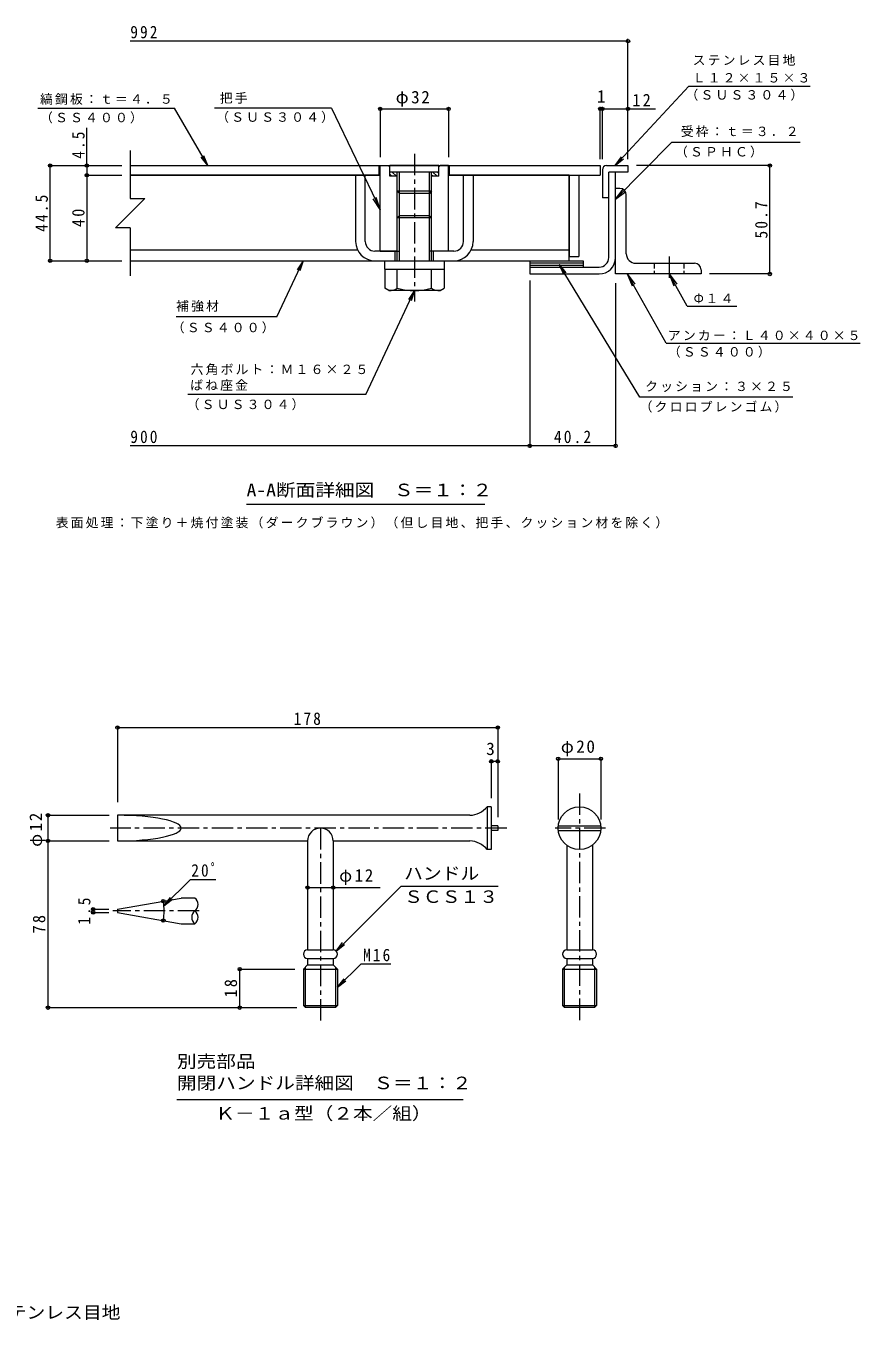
# Model space of a CAD drawing. Units: millimetres on the paper, enlarged 10 times, with parts at other scales. Extents: x -2570 to 2403, y -1962 to 1480.
# Drawn here: x 451 to 2403, y -1913 to 1114 of the extents above; entities that cross this region are included whole.
import ezdxf
from ezdxf.enums import TextEntityAlignment as Align

# ---------------------------------------------------------------- set-up
doc = ezdxf.new("R2010")
doc.units = ezdxf.units.MM
doc.header["$LTSCALE"] = 10
doc.header["$PDMODE"] = 32
doc.header["$PDSIZE"] = 8
doc.linetypes.add('CHAIN1', pattern=[8, 5, -1, 1, -1])
doc.linetypes.add('DASHED1', pattern=[1.8, 1.2, -0.6])
for name, color, linetype, lineweight in [('D-1', 2, 'Continuous', 9), ('D-2', 3, 'Continuous', 9), ('D-3', 4, 'Continuous', 9), ('D-4', 7, 'Continuous', 9), ('D-5', 7, 'Continuous', 9), ('D-6', 6, 'Continuous', 5), ('D-7', 4, 'CHAIN1', 9), ('D-8', 5, 'Continuous', 5), ('D-9', 134, 'Continuous', 5), ('D-C', 2, 'Continuous', 9), ('D-E', 3, 'Continuous', 9), ('D-F', 7, 'Continuous', 9), ('F-5', 7, 'Continuous', 9)]:
    doc.layers.add(name, color=color, linetype=linetype, lineweight=lineweight)
doc.styles.add('ＭＳ ゴシック', font='')
doc.styles.get('ＭＳ ゴシック').set_extended_font_data('MS Gothic')

msp = doc.modelspace()

# ---------------------------------------------------------------- linework, layer by layer
at = {"layer": 'D-1'}
for p, q in [((1815.12, 572.61), (1815.12, 772.61)), ((1831.12, 572.61), (1831.12, 772.61)), ((1630.12, 550.11), (1792.62, 550.11))]:
    msp.add_line(p, q, dxfattribs=at)
msp.add_lwpolyline([(1630.12, 550.11), (1630.12, 534.11), (1792.62, 534.11)], dxfattribs=at)
for radius in [22.5, 38.5]:
    msp.add_arc((1792.62, 572.61), radius, 270, 0, dxfattribs=at)
at = {"layer": 'D-2'}
for p, q in [((695.12, 787.61), (1795.12, 787.61)), ((1277.62, 765.11), (1277.62, 787.61)), ((1442.62, 765.11), (1442.62, 787.61)), ((1795.12, 787.61), (1795.12, 765.11)), ((695.12, 765.11), (1280.12, 765.11)), ((1440.12, 765.11), (1795.12, 765.11))]:
    msp.add_line(p, q, dxfattribs=at)
at = {"layer": 'D-3'}
for p, q in [((1810.12, 787.61), (1860.12, 787.61)), ((1800.12, 777.61), (1800.12, 712.61)), ((1815.12, 712.61), (1815.12, 772.61)), ((1815.12, 712.61), (1800.12, 712.61))]:
    msp.add_line(p, q, dxfattribs=at)
msp.add_lwpolyline([(1860.12, 787.61), (1860.12, 772.61), (1815.12, 772.61)], dxfattribs=at)
msp.add_arc((1810.12, 777.61), 10, 90, 180, dxfattribs=at)
at = {"layer": 'D-4'}
msp.add_line((1524.79, -5.19), (967.29, -5.19), dxfattribs=at)
at = {"layer": 'D-5'}
for p, q in [((1860.12, 1078.99), (695.12, 1078.99)), ((1860.12, 802.61), (1860.12, 1083.99)), ((2002.32, 973.55), (1830.15, 787.61)), ((2002.32, 973.55), (2286.51, 973.55)), ((478.55, 922.36), (798.37, 922.36)), ((876.58, 787.61), (798.37, 922.36)), ((1165.79, 922.36), (892.53, 922.36)), ((1165.79, 922.36), (1280.12, 684.79)), ((1795.12, 802.61), (1795.12, 925.24)), ((1795.12, 920.24), (1800.12, 920.24)), ((1800.12, 802.61), (1800.12, 925.24)), ((1800.12, 920.24), (1924.47, 920.24)), ((593.46, 787.61), (593.46, 876.21)), ((1961.85, 842), (1831.12, 708.93)), ((2263.42, 842), (1961.85, 842)), ((876.58, 787.61), (861.31, 807.41)), ((876.58, 787.61), (866.96, 810.69)), ((1830.15, 787.61), (1844.6, 808.02)), ((1830.15, 787.61), (1849.39, 803.58)), ((1831.12, 708.93), (1849.17, 732.89)), ((1831.12, 708.93), (1854.76, 727.4)), ((1280.12, 684.79), (1263.69, 709.89)), ((1280.12, 684.79), (1270.75, 713.29)), ((1099.52, 565.11), (1092, 541.27)), ((1698.99, 556.63), (1714.65, 537.15)), ((1858.4, 534.11), (1876.44, 510.14)), ((1858.4, 534.11), (1869.62, 506.29)), ((1949.71, 372.43), (1858.4, 534.11)), ((1956.12, 534.11), (1967.34, 506.29)), ((1956.12, 534.11), (1974.16, 510.14)), ((1998.45, 459.16), (1956.12, 534.11)), ((1246.81, 252.11), (1360.12, 495.11)), ((1360.12, 495.11), (1346.69, 474.03)), ((1360.12, 495.11), (1352.6, 471.27)), ((1998.45, 459.16), (2114.59, 459.16)), ((1038.43, 434.1), (802.41, 434.1)), ((1949.71, 372.43), (2403.49, 372.43)), ((1246.81, 252.11), (829.82, 252.11)), ((2245.77, 246.28), (1887.63, 246.28)), ((1170.17, -901.36), (1280.25, -901.36)), ((1329.11, -897.8), (1555.99, -897.8)), ((1177, -1049.92), (1196.83, -1034.7)), ((1235.3, -1079.46), (1305.01, -1079.46)), ((1180.17, -1134.58), (1200, -1119.37)), ((804.29, -1396.74), (1474.29, -1396.74))]:
    msp.add_line(p, q, dxfattribs=at)
at = {"layer": 'D-5', "color": 5, "lineweight": 5}
for p, q in [((1222.62, 765.11), (1222.62, 610.11)), ((1245.12, 765.11), (1222.62, 765.11)), ((1245.12, 610.11), (1245.12, 765.11)), ((1475.12, 610.11), (1475.12, 765.11)), ((1475.12, 765.11), (1497.62, 765.11)), ((1497.62, 765.11), (1497.62, 610.11)), ((1320.12, 587.61), (1267.62, 587.61)), ((1315.12, 565.11), (1315.12, 587.61)), ((1452.62, 587.61), (1400.12, 587.61)), ((1405.12, 565.11), (1405.12, 587.61)), ((1267.62, 565.11), (1452.62, 565.11))]:
    msp.add_line(p, q, dxfattribs=at)
at = {"layer": 'D-5', "color": 3, "linetype": 'CHAIN1'}
for p, q in [((1746.69, -681.14), (1746.69, -1218.29)), ((1576.13, -762.22), (647.67, -762.22)), ((1140.17, -762.22), (1140.17, -1218.29)), ((1807.46, -762.22), (1689.71, -762.22)), ((856.51, -955.76), (654.09, -955.76))]:
    msp.add_line(p, q, dxfattribs=at)
at = {"layer": 'D-5', "color": 3}
for p, q in [((1530.17, -712.22), (1530.17, -812.22)), ((1540.17, -712.22), (1530.17, -712.22)), ((1540.17, -712.22), (1540.17, -812.22)), ((665.17, -732.22), (665.17, -792.22)), ((1490.17, -732.22), (665.17, -732.22)), ((1555.17, -756.47), (1540.17, -756.47)), ((1555.17, -756.47), (1555.17, -767.97)), ((1697.02, -756.47), (1796.36, -756.47)), ((1555.17, -767.97), (1540.17, -767.97)), ((1697.02, -767.97), (1796.36, -767.97)), ((665.17, -792.22), (1110.17, -792.22)), ((1170.17, -792.22), (1490.16, -792.22)), ((1170.17, -792.22), (1170.17, -1047.22)), ((1540.17, -812.22), (1530.17, -812.22)), ((1716.69, -802.22), (1716.69, -1047.22)), ((1776.69, -802.22), (1776.69, -1047.22)), ((846.51, -925.76), (814.04, -925.76)), ((665.17, -952.01), (665.17, -959.51)), ((814.04, -985.76), (846.51, -985.76)), ((1716.69, -1047.22), (1776.69, -1047.22)), ((1100.17, -1092.22), (1110.17, -1082.22)), ((1105.17, -1182.22), (1105.17, -1087.22)), ((1110.17, -1067.22), (1110.17, -1082.22)), ((1110.17, -1082.22), (1170.17, -1082.22)), ((1180.17, -1092.22), (1170.17, -1082.22)), ((1175.17, -1087.22), (1175.17, -1182.22)), ((1706.69, -1092.22), (1716.69, -1082.22)), ((1711.69, -1182.22), (1711.69, -1087.22)), ((1716.69, -1067.22), (1776.69, -1067.22)), ((1716.69, -1067.22), (1716.69, -1082.22)), ((1716.69, -1082.22), (1776.69, -1082.22)), ((1776.69, -1067.22), (1776.69, -1082.22)), ((1786.69, -1092.22), (1776.69, -1082.22)), ((1781.69, -1087.22), (1781.69, -1182.22)), ((1100.17, -1092.22), (1100.17, -1176.95)), ((1706.69, -1092.22), (1706.69, -1176.95)), ((1100.17, -1176.95), (1180.17, -1176.95)), ((1100.17, -1176.95), (1105.17, -1182.22)), ((1175.17, -1182.22), (1180.17, -1176.95)), ((1706.69, -1176.95), (1786.69, -1176.95)), ((1706.69, -1176.95), (1711.69, -1182.22)), ((1781.69, -1182.22), (1786.69, -1176.95)), ((1175.17, -1182.22), (1105.17, -1182.22)), ((1781.69, -1182.22), (1711.69, -1182.22))]:
    msp.add_line(p, q, dxfattribs=at)
at = {"layer": 'D-5'}
for points in [[(1038.43, 434.1), (1099.52, 565.11), (1086.09, 544.03)], [(1887.63, 246.28), (1698.99, 556.63), (1709.07, 533.76)], [(1329.11, -897.8), (1177, -1049.92), (1192.22, -1030.08)], [(1235.3, -1079.46), (1180.17, -1134.58), (1195.39, -1114.75)]]:
    msp.add_lwpolyline(points, dxfattribs=at)
at = {"layer": 'D-5', "color": 3}
for points in [[(1110.17, -792.22), (1110.17, -1047.22), (1170.17, -1047.22)], [(1110.17, -1067.22), (1170.17, -1067.22), (1170.17, -1082.22)], [(1100.17, -1092.22), (1180.17, -1092.22), (1180.17, -1176.95)], [(1706.69, -1092.22), (1786.69, -1092.22), (1786.69, -1176.95)]]:
    msp.add_lwpolyline(points, dxfattribs=at)
msp.add_circle((1746.69, -762.22), 50, dxfattribs=at)
at = {"layer": 'D-5', "color": 5, "lineweight": 5}
for centre, radius, start, end in [((1267.62, 610.11), 45, 180, 270), ((1267.62, 610.11), 22.5, 180, 270), ((1452.62, 610.11), 22.5, 270, 0), ((1452.62, 610.11), 45, 270, 0)]:
    msp.add_arc(centre, radius, start, end, dxfattribs=at)
at = {"layer": 'D-5', "color": 3}
for centre, radius, start, end in [((1488.35, -678.58), 53.67, 271.94333, 321.18758), ((1140.17, -792.22), 30, 0, 180), ((1488.35, -845.86), 53.67, 38.81242, 88.06058), ((835.26, -940.76), 18.75, 306.87005, 53.12995), ((857.76, -970.76), 18.75, 126.87005, 233.12995), ((835.26, -970.76), 18.75, 306.87005, 53.12995), ((1110.17, -1057.22), 10, 90, 270), ((1170.17, -1057.22), 10, 270, 90), ((1716.69, -1057.22), 10, 90, 270), ((1776.69, -1057.22), 10, 270, 90)]:
    msp.add_arc(centre, radius, start, end, dxfattribs=at)
msp.add_ellipse((665.17, -762.22), major_axis=(148.87, 0), ratio=0.201518, start_param=4.712389, end_param=7.8539816, dxfattribs=at)
at = {"layer": 'D-5'}
for p in [(1860.12, 1078.99), (1795.12, 920.24), (1800.12, 920.24), (1860.12, 920.24)]:
    msp.add_point(p, dxfattribs=at)
at = {"layer": 'D-6'}
for p, q in [((1630.12, 565.11), (1755.12, 565.11)), ((1630.12, 565.11), (1630.12, 550.11)), ((1630.12, 560.11), (1755.12, 560.11)), ((1630.12, 555.11), (1755.12, 555.11)), ((1755.12, 565.11), (1755.12, 550.11))]:
    msp.add_line(p, q, dxfattribs=at)
at = {"layer": 'D-7'}
msp.add_line((1956.12, 575.16), (1956.12, 516.69), dxfattribs=at)
at = {"layer": 'D-8'}
for p, q in [((1722.62, 765.11), (1745.12, 765.11)), ((1722.62, 765.11), (1722.62, 575.11)), ((1745.12, 765.11), (1745.12, 575.11)), ((1722.62, 575.11), (1745.12, 575.11))]:
    msp.add_line(p, q, dxfattribs=at)
at = {"layer": 'D-9'}
for p, q in [((1280.12, 765.11), (695.12, 765.11)), ((1722.62, 765.11), (1440.12, 765.11)), ((1722.62, 565.11), (1722.62, 765.11)), ((1227.31, 590.11), (695.12, 590.11)), ((1722.62, 590.11), (1492.93, 590.11)), ((695.12, 565.11), (1267.47, 565.11)), ((1290.62, 545.11), (1290.62, 500.74)), ((1320.12, 500.6), (1320.12, 545.11)), ((1400.12, 500.6), (1400.12, 545.11)), ((1429.62, 545.11), (1429.62, 500.6)), ((1452.77, 565.11), (1722.62, 565.11)), ((1300.16, 495.23), (1290.62, 500.74)), ((1420.12, 495.11), (1300.37, 495.11)), ((1420.12, 495.11), (1429.62, 500.6))]:
    msp.add_line(p, q, dxfattribs=at)
for centre, radius, start, end in [((1301.41, 529.62), 34.53, 267.86055, 302.81094), ((1360.12, 643.71), 148.6, 254.38446, 285.61554), ((1418.83, 529.62), 34.53, 237.18906, 272.13945)]:
    msp.add_arc(centre, radius, start, end, dxfattribs=at)
at = {"layer": 'D-C'}
for p, q in [((1280.12, 787.61), (1300.12, 787.61)), ((1280.12, 587.61), (1280.12, 787.61)), ((1302.62, 785.11), (1300.12, 787.61)), ((1417.62, 787.61), (1302.62, 787.61)), ((1302.62, 762.61), (1302.62, 787.61)), ((1420.12, 787.61), (1417.62, 785.11)), ((1417.62, 762.61), (1417.62, 787.61)), ((1440.12, 787.61), (1420.12, 787.61)), ((1440.12, 587.61), (1440.12, 787.61)), ((1417.62, 772.61), (1302.62, 772.61)), ((1307.52, 762.61), (1302.62, 767.51)), ((1320.12, 762.61), (1302.62, 762.61)), ((1318.13, 762.61), (1308.13, 772.61)), ((1320.12, 771.22), (1318.73, 772.61)), ((1320.12, 565.11), (1320.12, 772.61)), ((1325.12, 565.11), (1325.12, 772.61)), ((1395.12, 565.11), (1395.12, 772.61)), ((1400.12, 753.89), (1400.12, 772.61)), ((1402.98, 762.61), (1400.12, 765.47)), ((1417.62, 762.61), (1400.12, 762.61)), ((1413.59, 762.61), (1403.59, 772.61)), ((1417.62, 769.18), (1414.19, 772.61)), ((1400.12, 727.61), (1320.12, 727.61)), ((1400.12, 727.88), (1395.12, 722.61)), ((1400.12, 565.11), (1400.12, 753.89)), ((1325.12, 670.11), (1320.12, 665.11)), ((1395.12, 670.11), (1325.12, 670.11)), ((1400.12, 665.11), (1395.12, 670.11)), ((1400.12, 665.11), (1320.12, 665.11)), ((1280.12, 587.61), (1325.12, 587.61)), ((1440.12, 587.61), (1395.12, 587.61))]:
    msp.add_line(p, q, dxfattribs=at)
at = {"layer": 'D-C', "linetype": 'CHAIN1'}
msp.add_line((1360.12, 815.29), (1360.12, 469.48), dxfattribs=at)
at = {"layer": 'D-C', "color": 134, "lineweight": 5}
for p, q in [((1290.12, 565.11), (1430.12, 565.11)), ((1430.12, 565.11), (1430.12, 545.11))]:
    msp.add_line(p, q, dxfattribs=at)
at = {"layer": 'D-C'}
msp.add_lwpolyline([(1395.12, 722.61), (1325.12, 722.61), (1320.12, 727.61)], dxfattribs=at)
at = {"layer": 'D-C', "color": 134, "lineweight": 5}
msp.add_lwpolyline([(1290.12, 565.11), (1290.12, 545.11), (1430.12, 545.11)], dxfattribs=at)
at = {"layer": 'D-E'}
for p, q in [((1841.12, 734.11), (1831.12, 734.11)), ((1831.12, 534.11), (1831.12, 734.11)), ((1856.12, 581.61), (1856.12, 719.11)), ((1878.62, 559.11), (2016.12, 559.11)), ((2031.12, 534.11), (1831.12, 534.11)), ((2031.12, 544.11), (2031.12, 534.11))]:
    msp.add_line(p, q, dxfattribs=at)
at = {"layer": 'D-E', "linetype": 'DASHED1'}
for p, q in [((1921.12, 559.11), (1921.12, 534.11)), ((1991.12, 559.11), (1991.12, 534.11))]:
    msp.add_line(p, q, dxfattribs=at)
at = {"layer": 'D-E'}
for centre, radius, start, end in [((1841.12, 719.11), 15, 0, 90), ((1878.62, 581.61), 22.5, 180, 270), ((2016.12, 544.11), 15, 0, 90)]:
    msp.add_arc(centre, radius, start, end, dxfattribs=at)
at = {"layer": 'D-F'}
for p, q in [((1280.12, 923.24), (1280.12, 807.61)), ((1280.12, 920.24), (1440.12, 920.24)), ((1440.12, 923.24), (1440.12, 807.61)), ((695.12, 822.61), (695.12, 710.77)), ((504.55, 787.61), (675.12, 787.61)), ((507.55, 565.11), (507.55, 787.61)), ((593.46, 787.61), (593.46, 765.11)), ((2195.04, 787.61), (1880.12, 787.61)), ((2192.04, 534.11), (2192.04, 787.61)), ((590.46, 765.11), (675.12, 765.11)), ((593.46, 765.11), (593.46, 565.11)), ((695.12, 641.95), (660.71, 641.95)), ((695.12, 641.95), (695.12, 529.69)), ((504.55, 565.11), (675.12, 565.11)), ((1630.12, 519.11), (1630.12, 127.18)), ((2195.04, 534.11), (2051.12, 534.11)), ((1831.12, 512.73), (1831.12, 127.18)), ((1630.12, 132.18), (695.12, 132.18)), ((1831.12, 132.18), (1630.12, 132.18)), ((665.17, -524.11), (665.17, -701.46)), ((665.17, -527.11), (1555.17, -527.11)), ((1555.17, -524.11), (1555.17, -736.47)), ((1540.17, -603.01), (1540.17, -692.22)), ((1696.69, -597.01), (1696.69, -742.22)), ((1696.69, -600.01), (1796.69, -600.01)), ((1796.69, -597.01), (1796.69, -742.22)), ((1555.17, -606.01), (1540.17, -606.01)), ((499.46, -732.22), (645.53, -732.22)), ((502.46, -732.22), (502.46, -1182.22)), ((499.46, -792.22), (645.53, -792.22)), ((835.71, -882.1), (895.06, -882.1)), ((1110.17, -901.36), (1170.17, -901.36)), ((773.83, -943.98), (793.66, -928.76)), ((605.19, -952.01), (645.17, -952.01)), ((605.19, -959.51), (645.17, -959.51)), ((608.19, -959.51), (608.19, -952.01)), ((948.36, -1092.22), (1080.17, -1092.22)), ((951.36, -1182.22), (951.36, -1092.22)), ((499.46, -1182.22), (1085.17, -1182.22))]:
    msp.add_line(p, q, dxfattribs=at)
at = {"layer": 'D-F', "color": 3}
for p, q in [((665.17, -952.01), (814.04, -925.76)), ((665.17, -959.51), (814.04, -985.76))]:
    msp.add_line(p, q, dxfattribs=at)
at = {"layer": 'D-F'}
for points in [[(695.12, 710.77), (729.53, 710.77), (660.71, 641.95)], [(835.71, -882.1), (773.83, -943.98), (789.05, -924.14)]]:
    msp.add_lwpolyline(points, dxfattribs=at)
msp.add_arc((643.9, -955.76), 130.46, 350, 10, dxfattribs=at)
for p in [(1280.12, 920.24), (1440.12, 920.24), (507.55, 787.61), (593.46, 787.61), (2192.04, 787.61), (593.46, 765.11), (507.55, 565.11), (593.46, 565.11), (2192.04, 534.11), (1630.12, 132.18), (1831.12, 132.18), (665.17, -527.11), (1555.17, -527.11), (1540.17, -606.01), (1555.17, -606.01), (1696.69, -600.01), (1796.69, -600.01), (502.46, -732.22), (502.46, -792.22), (1110.17, -901.36), (1170.17, -901.36), (772.38, -933.11), (608.19, -952.01), (608.19, -959.51), (772.38, -978.42), (951.36, -1092.22), (502.46, -1182.22), (951.36, -1182.22)]:
    msp.add_point(p, dxfattribs=at)

# ---------------------------------------------------------------- texts
at = {"layer": 'D-4', "color": 2, "style": 'ＭＳ ゴシック', "width": 1.15}
msp.add_text('A-A断面詳細図\u3000Ｓ＝１：２', height=29.33, dxfattribs=at).set_placement((967.29, 5.44), align=Align.BOTTOM_LEFT)
at = {"layer": 'D-4', "insert": (520.58, -61.32), "char_height": 21.99, "attachment_point": 7, "style": 'ＭＳ ゴシック'}
msp.add_mtext('\\T1.17;表面処理：下塗り＋焼付塗装（ダークブラウン）（但し目地、把手、クッション材を除く）', dxfattribs=at)
at = {"layer": 'D-5', "color": 2, "style": 'ＭＳ ゴシック'}
msp.add_text('1', height=29.33, dxfattribs=at).set_placement((1787.62, 926.24), align=Align.BOTTOM_LEFT)
for s, width, p in [('ハンドル', 1.1, (1335.99, -891.48)), ('ＳＣＳ１３', 1.1, (1335.99, -946.01)), ('別売部品', 1.15, (804.29, -1331.24)), ('開閉ハンドル詳細図\u3000Ｓ＝１：２', 1.15, (804.29, -1381.74)), ('Ｋ－１ａ型（２本／組）', 1.15, (894.29, -1452.96))]:
    msp.add_text(s, height=29.33, dxfattribs=dict(at, width=width)).set_placement(p, align=Align.BOTTOM_LEFT)
at = {"layer": 'D-5', "color": 2, "char_height": 29.33, "attachment_point": 7, "style": 'ＭＳ ゴシック'}
for s, insert in [('\\T1.27;\\W0.9;992', (695.12, 1084.99)), ('\\T1.27;\\W0.95;12', (1870.4, 926.24)), ('\\T1.27;\\W0.9;M16', (1240.01, -1073.99))]:
    msp.add_mtext(s, dxfattribs=dict(at, insert=insert))
at = {"layer": 'D-5', "char_height": 21.99, "attachment_point": 7, "style": 'ＭＳ ゴシック'}
for s, insert in [('\\T1.17;ステンレス目地', (2011.51, 1021.16)), ('\\T1.17;Ｌ１２×１５×３', (2011.51, 981.72)), ('\\T1.17;縞鋼板：ｔ＝４．５', (483.88, 929.91)), ('\\T1.17;把手', (904.63, 932.2)), ('\\T1.17;（ＳＵＳ３０４）', (1994.67, 939.28)), ('\\T1.17;（ＳＳ４００）', (483.88, 886.24)), ('\\T1.17;（ＳＵＳ３０４）', (896.22, 887.3)), ('\\T1.17;受枠：ｔ＝３．２', (1983.8, 854.32)), ('\\T1.17;（ＳＰＨＣ）', (1970.19, 806.16)), ('\\T1.17;Φ１４', (2013.65, 465.12)), ('\\T1.17;補強材', (802.41, 445.58)), ('\\T1.17;（ＳＳ４００）', (792.21, 395.05)), ('\\T1.17;アンカー：Ｌ４０×４０×５', (1953.49, 378.39)), ('\\T1.17;（ＳＳ４００）', (1953.49, 338.15)), ('\\T1.17;六角ボルト：Ｍ１６×２５', (836.35, 297.47)), ('\\T1.17;ばね座金', (835.3, 260.75)), ('\\T1.17;クッション：３×２５', (1900.31, 258)), ('\\T1.17;（ＳＵＳ３０４）', (827.04, 215.19)), ('\\T1.17;（クロロプレンゴム）', (1887.36, 209.72))]:
    msp.add_mtext(s, dxfattribs=dict(at, insert=insert))
at = {"layer": 'D-F', "color": 2, "style": 'ＭＳ ゴシック'}
msp.add_text('3', height=29.33, dxfattribs=at).set_placement((1528.31, -600.01), align=Align.BOTTOM_LEFT)
at = {"layer": 'D-F', "color": 2, "char_height": 29.33, "attachment_point": 7, "style": 'ＭＳ ゴシック'}
for s, insert in [('\\T1.19;φ32', (1316.37, 925.24)), ('\\T1.27;\\W0.9;900', (695.12, 138.18)), ('\\T1.28;\\W0.9;40.2', (1686.87, 138.18)), ('\\T1.27;\\W0.9;178', (1077.67, -521.11)), ('\\T1.19;φ20', (1702.94, -594.01)), ('\\T1.27;\\W0.9;20ﾟ', (837.81, -876.08)), ('\\T1.19;φ12', (1184.1, -895.36))]:
    msp.add_mtext(s, dxfattribs=dict(at, insert=insert))
at = {"layer": 'D-F', "color": 2, "char_height": 29.33, "attachment_point": 7, "rotation": 90, "style": 'ＭＳ ゴシック'}
for s, insert in [('\\T1.27;\\W0.9;4.5', (588.46, 803.69)), ('\\T1.28;\\W0.9;44.5', (502.55, 632.61)), ('\\T1.28;\\W0.9;50.7', (2187.04, 617.11)), ('\\T1.27;\\W0.95;40', (588.46, 643.86)), ('\\T1.19;φ12', (496.46, -805.97)), ('\\T1.27;\\W0.9;1.5', (602.19, -988.26)), ('\\T1.27;\\W0.95;78', (496.46, -1008.47)), ('\\T1.27;\\W0.95;18', (945.36, -1158.47))]:
    msp.add_mtext(s, dxfattribs=dict(at, insert=insert))
at = {"layer": 'F-5', "color": 2, "style": 'ＭＳ ゴシック', "width": 1.1}
msp.add_text('縞鋼板蓋\u3000屋内用\u3000一般形\u3000スチール製\u3000ステンレス目地', height=29.33, dxfattribs=at).set_placement((-472.06, -1918.5), align=Align.BOTTOM_LEFT)

doc.saveas('drawing.dxf')
